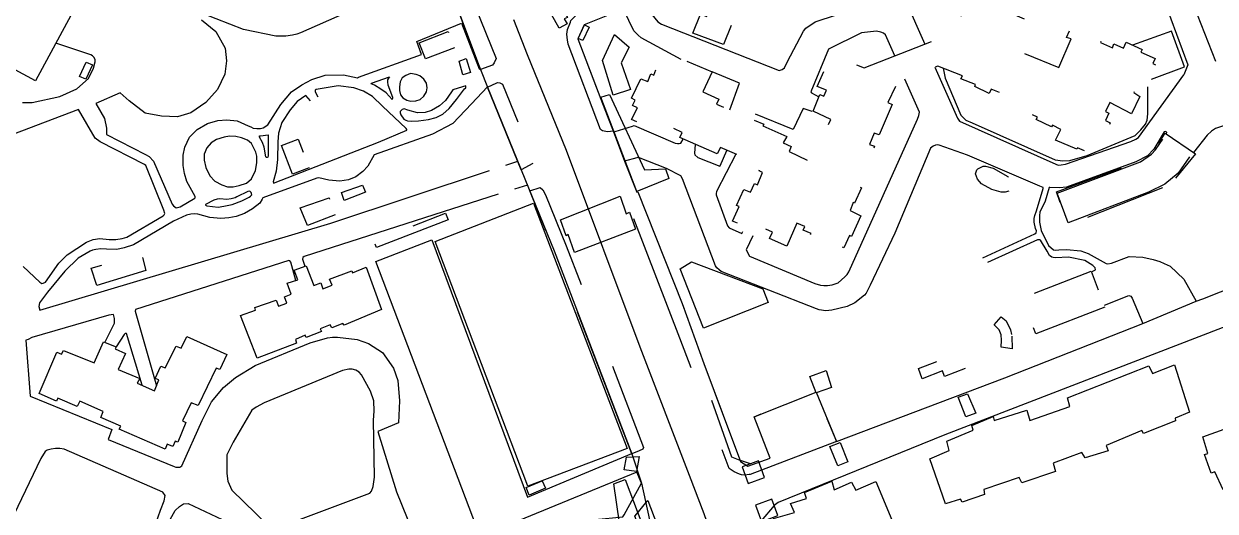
# Model space of a CAD drawing. Header units: millimetres. Extents: x 198785 to 203305, y 542885 to 545889.
# Drawn here: x 201809.7 to 202082.1, y 544635.4 to 544746.8 of the extents above; entities that cross this region are included whole.
import ezdxf

# ---------------------------------------------------------------- set-up
doc = ezdxf.new("R2010")
doc.units = ezdxf.units.MM
for name, pattern in [('FENCE_25K', [54.3, 28.7, -9.2, -16.4]), ('HIDDEN_BULD_25K', [28.8, 18.4, -10.4]), ('HIDDEN_IN_25K', [56.5, 36.5, -20])]:
    doc.linetypes.add(name, pattern=pattern)
for name, color, linetype in [('A0013114', 253, 'Continuous'), ('A0013118', 253, 'Continuous'), ('A0023214', 253, 'Continuous'), ('A0033324', 253, 'Continuous'), ('A0043325', 253, 'Continuous'), ('B0014111', 253, 'Continuous'), ('B0014114', 253, 'Continuous'), ('B0014115', 253, 'Continuous'), ('B0014116', 253, 'Continuous'), ('B0014118', 253, 'Continuous'), ('B0024120', 253, 'Continuous'), ('B0024127', 253, 'Continuous'), ('C0076117', 253, 'Continuous'), ('F0047224', 253, 'Continuous')]:
    doc.layers.add(name, color=color, linetype=linetype)

msp = doc.modelspace()

# ---------------------------------------------------------------- linework, layer by layer
at = {"layer": 'A0013114'}
for points in [[(201879.16, 544818.74), (201885.2, 544803.43), (201886.67, 544800.61), (201893.12, 544791.14), (201895.46, 544786.08), (201909.43, 544748.7), (201913.77, 544737.1), (201914.09, 544736.3), (201915.71, 544732.32), (201930.91, 544694.92), (201948.66, 544648.53), (201950.88, 544641.76), (201954.59, 544625.06), (201955.4, 544621.46), (201963.8, 544598.67), (201964.71, 544596.65)], [(202087.39, 544740.14), (202066.44, 544792.74), (202063.18, 544794.06), (202056.62, 544791.8), (202056.37, 544791.66), (202051.14, 544789.99), (202007.77, 544773.2), (202004.11, 544771.79), (201998.59, 544770.09), (201996.57, 544769.3), (201951.46, 544751.67), (201946.89, 544749.92), (201945.44, 544749.58), (201937.77, 544746.54), (201936.33, 544743.35), (201941.62, 544729.58), (201944.51, 544722.1), (201947, 544715.39), (201949.79, 544708.34), (201950.09, 544708.39), (201960.22, 544682.88), (201965.13, 544669.12), (201973.51, 544646.72), (201975.21, 544645.67)]]:
    msp.add_lwpolyline(points, dxfattribs=at)
at = {"layer": 'A0013118'}
for points in [[(201951.46, 544751.67), (201951.61, 544751.07), (201953.95, 544748.06), (201954.63, 544747.23), (201955.44, 544746.72), (201982.36, 544736.14), (201983.08, 544736.33), (201983.58, 544736.75), (201984.17, 544738.05), (201987.9, 544745.07), (201988.47, 544745.76), (201990.57, 544747.24), (202000.6, 544750.53), (202001.58, 544751.01), (202002.3, 544751.74), (202003.09, 544753.19), (202003.51, 544755.5), (202003.53, 544757.47), (202003.28, 544758.88), (201998.78, 544769.56), (201998.59, 544770.09)], [(202075.69, 544769.5), (202075.24, 544767.54), (202074.66, 544766.37), (202071.51, 544760.32), (202070.35, 544756.18), (202070.16, 544754.91), (202070.25, 544753.6), (202070.67, 544751.43), (202075.84, 544737.42), (202074.87, 544735.09)], [(202082.25, 544738.19), (202076.33, 544753.16), (202076.06, 544754.37), (202076.09, 544755.25), (202076.26, 544756.27), (202076.93, 544757.6), (202077.86, 544759.19), (202079.14, 544760.86)], [(201899.78, 544756.64), (201872.93, 544744.74), (201872.09, 544744.38), (201871.11, 544744.19), (201869.54, 544743.95), (201867.26, 544743.97), (201859.91, 544745.45), (201850.54, 544749.13)], [(201959.98, 544738.66), (201950.81, 544743.58), (201950.11, 544744.18), (201949.16, 544745.16), (201946.89, 544749.92)], [(202011.17, 544752.3), (202015.67, 544742.11)], [(201850.3, 544747.68), (201853.57, 544745.03), (201855.67, 544741.23), (201855.99, 544738.32), (201855.65, 544735.27), (201853.98, 544731.73), (201851.28, 544728.82), (201847.82, 544726.43), (201844.82, 544725.51), (201841.12, 544725.65), (201837.39, 544726.37), (201833.76, 544729.16), (201831.7, 544731.04), (201826.12, 544728.55), (201828.13, 544725.15), (201828.59, 544722.92), (201828.54, 544721.48), (201837.49, 544716.91), (201838.33, 544716.48), (201839.34, 544715.41), (201843.56, 544705.58), (201843.89, 544705.16), (201844.15, 544704.92), (201844.5, 544704.75), (201845.37, 544704.94), (201848.77, 544706.92), (201848.86, 544707.11), (201848.86, 544707.33), (201846.93, 544710.72), (201846.41, 544712.58), (201846.08, 544714.4), (201846.09, 544716.73), (201846.45, 544718.62), (201847.56, 544720.87), (201849.31, 544722.59), (201851.69, 544723.99), (201854.01, 544724.7), (201856.1, 544724.8), (201858.44, 544724.59), (201860.94, 544723.47), (201861.56, 544723.2), (201862.09, 544722.95), (201862.91, 544722.84), (201863.49, 544722.84), (201863.8, 544722.89), (201864.38, 544723.03), (201865.46, 544723.69), (201868.42, 544728.37), (201870.87, 544731.21), (201873.25, 544732.86), (201875.53, 544734.09), (201878.59, 544735.03), (201882.73, 544735.09), (201885.99, 544734.47), (201886.19, 544734.59), (201900.59, 544739.8), (201899.55, 544742.76), (201909.72, 544746.96), (201913.8, 544736.48), (201914.09, 544736.31)], [(202008.79, 544739.43), (202006.67, 544744.26), (202006.23, 544744.65), (202005.59, 544744.9), (202004.6, 544745.1), (202001.23, 544744.75), (201993.69, 544741), (201989.58, 544731.22), (201989.8, 544731.04), (201991.46, 544730.07)], [(201809.38, 544728.79), (201811.53, 544728.8), (201817.93, 544730.16), (201821.75, 544731.92), (201824.43, 544734.27), (201825.62, 544736.61), (201825.95, 544738.09), (201826, 544738.51), (201825.74, 544739.1), (201825.35, 544739.43), (201824.96, 544739.69), (201816.98, 544742.37)], [(201910.03, 544735.1), (201909.18, 544738.28), (201910.84, 544738.88), (201911.77, 544735.62), (201910.03, 544735.1)], [(202018, 544736.86), (202023.15, 544725.2), (202023.63, 544724.55), (202045.61, 544714.68), (202046.19, 544714.51), (202046.87, 544714.57), (202047.81, 544714.72), (202062.76, 544719.86), (202063.96, 544720.42), (202064.55, 544720.76), (202074.87, 544735.09)], [(201893.88, 544729.49), (201892.49, 544730.98), (201891.31, 544731.86), (201889.85, 544732.77), (201889.1, 544733.1), (201889.16, 544733.22), (201893.28, 544734.63), (201893.02, 544734.39), (201892.82, 544734), (201892.79, 544733.48), (201892.88, 544732.83), (201893.99, 544730.05), (201893.95, 544729.78), (201893.88, 544729.49)], [(201898.05, 544735.4), (201896.98, 544735), (201896.17, 544734.42), (201895.73, 544733.5), (201895.53, 544732.39), (201895.56, 544731.56), (201895.79, 544730.57), (201896.34, 544729.88), (201897.26, 544729.35), (201898.14, 544729.1), (201899.33, 544729.16), (201900.27, 544729.45), (201901.16, 544730.23), (201901.75, 544731.23), (201901.88, 544732.14), (201901.76, 544733.22), (201901.14, 544734.11), (201900.24, 544734.88), (201899.4, 544735.23), (201898.05, 544735.4)], [(201971.06, 544727.14), (201973.29, 544733.25), (201967.04, 544735.82)], [(201976.37, 544698.3), (201974.84, 544695.14), (201975.56, 544693.7), (201990.49, 544687.42), (201991.86, 544687.07), (201992.6, 544686.98), (201993.44, 544687), (201994.47, 544687.15), (201995.84, 544687.55), (201997.38, 544688.94), (201997.93, 544689.51), (201998.27, 544690.12), (202014.02, 544724.99), (202014.34, 544725.8), (202014.45, 544726.56), (202011.11, 544734.16)], [(201915.67, 544732.41), (201912.06, 544728.48), (201907.75, 544724.03), (201903.13, 544721.55), (201889.74, 544716.84), (201888.3, 544714.27), (201887.19, 544712.99), (201885.57, 544711.82), (201883.86, 544711.09), (201881.93, 544710.83), (201879.38, 544711.01), (201877.08, 544711.58), (201876.69, 544711.48), (201864.32, 544707), (201864.12, 544706.7), (201863.66, 544705.78), (201861.97, 544704.47), (201860.08, 544703.39), (201858.24, 544702.77), (201856.5, 544702.4), (201854.71, 544702.29), (201852.21, 544702.54), (201849.45, 544703.29), (201848.71, 544703.36), (201847.83, 544703.3), (201846.83, 544703.08), (201843.9, 544701.65), (201834.71, 544696.26), (201832.58, 544695.57), (201830.94, 544695.2), (201828.6, 544695.24), (201827.24, 544695.33), (201826.1, 544695.2), (201825.35, 544695.01), (201824.86, 544694.85), (201822.06, 544693.22), (201819.04, 544690.24), (201815.05, 544685.46), (201813.22, 544683.02), (201813.11, 544682.15), (201813.34, 544681.31), (201879.87, 544701.18), (201916.16, 544713.23)], [(201890.79, 544719.71), (201897.22, 544722.46), (201897.23, 544722.65), (201897.12, 544722.88), (201891.71, 544727.97), (201889.42, 544730.18), (201887.35, 544731.35), (201885.08, 544732.11), (201881.53, 544732.62), (201876.47, 544731.74), (201876.3, 544731.58), (201876.28, 544731.26), (201876.85, 544730.1)], [(201910.76, 544732.62), (201908.96, 544732.08), (201907.76, 544731.67), (201907.44, 544731.21), (201906.11, 544729.27), (201904.72, 544728.01), (201902.84, 544726.94), (201901.45, 544726.52), (201899.69, 544726.42), (201897.48, 544727.05), (201896.61, 544727.32), (201896.2, 544727.21), (201895.99, 544727.08), (201895.73, 544726.75), (201895.72, 544726.42), (201895.83, 544725.97), (201896.55, 544725.02), (201897.04, 544724.74), (201897.36, 544724.59), (201898.4, 544724.53), (201899.89, 544724.59), (201902.19, 544724.9), (201903.94, 544725.39), (201905.49, 544726.15), (201906.89, 544727.4), (201908.56, 544729.47), (201910.45, 544731.9), (201910.72, 544732.18), (201910.76, 544732.62)], [(201875.2, 544729.21), (201874.14, 544730.39), (201872.19, 544728.99), (201870.54, 544727.15), (201868.64, 544724.21), (201867.91, 544721.78), (201867.74, 544719.83), (201867.7, 544715.77), (201867.37, 544713.09), (201866.7, 544710.69), (201866.76, 544710.34), (201890.79, 544719.71)], [(201809.48, 544691.34), (201813.29, 544687.75), (201813.75, 544687.46), (201814.1, 544687.47), (201814.61, 544687.77), (201817.65, 544692.1), (201819.54, 544693.97), (201821.79, 544695.44), (201824.01, 544696.87), (201825.49, 544697.49), (201827.04, 544697.72), (201829.15, 544697.47), (201830.71, 544697.45), (201832.12, 544697.69), (201833.25, 544698.01), (201841.51, 544702.87), (201841.77, 544703.09), (201841.87, 544703.41), (201841.68, 544704.19), (201837.58, 544714.43), (201837.24, 544714.6), (201827.15, 544719.77), (201825.97, 544720.68), (201822.13, 544727.2), (201801.44, 544719.34)], [(201989.9, 544726.75), (201987.88, 544727.43), (201985.6, 544722.61), (201976.95, 544726.1)], [(202092.62, 544724.96), (202090.32, 544725.53), (202082.15, 544722.84), (202081.22, 544722.22), (202080.24, 544721.33), (202077.09, 544717.4)], [(201944.51, 544722.1), (201944.86, 544722.13), (201948.82, 544723.41), (201949.22, 544723.53), (201958.57, 544719.48), (201959.09, 544719.39), (201959.53, 544719.4), (201959.89, 544719.53), (201960.42, 544720.45)], [(201856.72, 544721.07), (201855.44, 544720.89), (201853.72, 544720.36), (201852.48, 544719.57), (201851.54, 544718.47), (201850.9, 544716.97), (201850.86, 544715.58), (201851.24, 544713.94), (201852.22, 544712.03), (201853.36, 544710.79), (201854.97, 544710), (201856.22, 544709.53), (201857.55, 544709.54), (201858.88, 544709.79), (201860.61, 544710.35), (201861.74, 544711.37), (201862.63, 544713.23), (201862.9, 544714.98), (201862.96, 544716.54), (201862.72, 544717.45), (201861.75, 544719.45), (201860.79, 544720.18), (201859.41, 544720.75), (201858.17, 544721.05), (201856.72, 544721.07)], [(201865.28, 544716.23), (201865.12, 544716.26), (201865.01, 544716.39), (201864.63, 544718.6), (201864.24, 544719.66), (201863.54, 544720.85), (201863.51, 544721.06), (201863.55, 544721.14), (201863.74, 544721.19), (201865.56, 544721.44), (201865.56, 544716.6), (201865.44, 544716.33), (201865.28, 544716.23)], [(202070.93, 544721.59), (202070.98, 544722.05), (202070.6, 544722.14), (202070.44, 544722.1), (202068.01, 544718.12), (202066.63, 544716.61), (202063.91, 544715.24), (202048.11, 544709.42), (202046.48, 544709.26), (202044.27, 544709.36), (202044.08, 544709.38), (202043.2, 544706.24), (202042.01, 544703.75), (202041.87, 544702.96), (202041.91, 544701.45), (202042.28, 544699.54), (202043.94, 544696.08), (202045.08, 544695.11), (202045.57, 544695.03), (202046.35, 544695.1), (202048.1, 544695.18), (202051.37, 544694.89), (202052.99, 544694.3), (202057.15, 544692.02), (202057.53, 544691.9), (202058.33, 544692.04), (202062.42, 544693.59), (202065.51, 544693.43), (202067.86, 544692.94), (202069.4, 544692.48), (202070.4, 544692.02), (202071.78, 544691.42), (202074.92, 544688.42), (202077.7, 544683.41)], [(202028.98, 544693.32), (202040.87, 544698.79), (202041.13, 544699.02), (202041.18, 544699.47), (202040.97, 544700.02), (202040.67, 544701.46), (202040.71, 544702.28), (202040.86, 544702.95), (202041.19, 544704.04), (202042.73, 544709.13), (202042.72, 544709.39), (202041.99, 544709.66), (202025.45, 544716.74), (202018.98, 544719.02), (202018.51, 544719.09), (202018.13, 544719.07), (202017.55, 544718.83), (202016.99, 544718.33), (202008.81, 544698.93), (202003.17, 544687.03), (202002.23, 544685.23), (202001.86, 544684.77), (201999.69, 544682.99), (201997.89, 544682.17), (201994.41, 544681.3), (201993.01, 544681.2), (201991.53, 544681.42), (201990.91, 544681.63), (201969.13, 544690.17), (201968.63, 544690.58), (201968.1, 544691.02), (201967.79, 544691.44), (201960.28, 544711.34), (201959.85, 544712.04), (201956.58, 544713.74), (201950.22, 544716.23), (201949.81, 544716.12), (201947, 544715.39)], [(201963.2, 544719.22), (201962.99, 544717.21), (201963.1, 544716.86), (201963.74, 544716.2), (201968.78, 544714.24), (201968.88, 544714.3), (201970.44, 544717.86)], [(201919.87, 544714.46), (201922.59, 544715.37)], [(201972.49, 544716.97), (201968.04, 544708.45), (201967.93, 544707.98), (201967.95, 544707.7), (201970.53, 544700.62), (201970.94, 544700.13), (201973.83, 544698.85), (201974.04, 544699.31)], [(201924.8, 544709.94), (201921.87, 544709.01)], [(201861.21, 544708.53), (201860.89, 544708.48), (201858.36, 544707.21), (201857.95, 544706.99), (201857.07, 544706.76), (201856.1, 544706.65), (201854.44, 544706.77), (201853.89, 544706.68), (201853.12, 544706.49), (201851.17, 544705.46), (201851.18, 544705.31), (201851.49, 544705.15), (201854.06, 544704.9), (201855.42, 544705.07), (201857.3, 544705.47), (201859.51, 544706.29), (201861.16, 544707.13), (201861.52, 544707.42), (201861.83, 544707.67), (201861.61, 544708.26), (201861.42, 544708.44), (201861.21, 544708.53)], [(201918.14, 544707.82), (201873.75, 544693.63), (201873.42, 544693.39), (201873.4, 544693), (201873.93, 544691.36)], [(201911.11, 544631.93), (201914.83, 544624.38), (201916.16, 544623.17), (201918.95, 544622.12), (201921.67, 544621.69), (201924.62, 544622.02), (201927.23, 544623.05), (201930.79, 544625.43), (201932.4, 544628.51), (201933.08, 544629.65), (201934.02, 544630.64), (201939.1, 544633.29), (201940.29, 544633.47), (201946.64, 544634.12), (201946.91, 544634.59), (201950.88, 544641.76), (201949.82, 544644.33), (201913.97, 544629.61), (201890.12, 544692.43), (201902.92, 544697.38), (201924.81, 544638.6), (201948.66, 544648.54), (201948.67, 544648.55)], [(202053.78, 544690.06), (202054.74, 544690.54), (202054.61, 544690.99), (202054.1, 544691.57), (202052.27, 544692.65), (202048.5, 544693.47), (202045.55, 544693.26), (202045.04, 544693.37), (202044.71, 544693.48), (202044.21, 544693.81), (202043.62, 544694.82), (202042.11, 544697.32), (202041.94, 544697.42), (202041.42, 544697.38), (202030.01, 544692.21)], [(201871.87, 544688.14), (201870.72, 544692.3), (201870.48, 544692.63), (201870.26, 544692.72), (201835.17, 544681.45), (201835.1, 544681.13), (201839.97, 544664.01)], [(201975.21, 544645.67), (201980.28, 544647.5), (201976.64, 544656.96), (201990.81, 544662.57), (201995.46, 544651.34), (202033.97, 544665.88), (202065.5, 544678.3), (202077.7, 544683.41), (202079.21, 544683.95), (202102.76, 544693.2), (202103.24, 544695.15)], [(202107.37, 544686.4), (202020.22, 544652.82), (201982.18, 544637.36), (201981.24, 544636.68), (201978.26, 544633.18), (201977.65, 544631.7)], [(202056.77, 544682.44), (202062.35, 544684.66), (202062.75, 544684.57), (202063.08, 544684.04), (202065.5, 544678.3)], [(201828.19, 544673.98), (201830.4, 544678.33), (201830.36, 544679.45), (201830.17, 544680.31), (201829.11, 544680.2), (201811.47, 544675.07), (201810.63, 544674.66), (201810.12, 544674.46), (201811.13, 544661.67), (201829.79, 544654.04), (201828.97, 544651.79), (201844, 544645.57), (201844.45, 544645.45), (201845.34, 544645.43), (201845.77, 544645.74), (201850.41, 544656.08), (201852.56, 544660.37), (201855.33, 544663.66), (201858.06, 544665.93), (201862.56, 544668.68), (201875.17, 544673.89), (201879.07, 544674.99), (201880.24, 544675.14), (201881.36, 544675.16), (201885.86, 544674.62), (201888.45, 544673.74), (201891.64, 544671.65), (201894.2, 544668.11), (201895.19, 544665.24), (201895.55, 544660.64), (201895.35, 544655.55), (201890.59, 544653.64), (201894.86, 544639.78), (201898.59, 544630.6)], [(201836.74, 544664.16), (201833.17, 544676), (201832.86, 544676.02), (201832.59, 544675.79), (201830.81, 544672.96)], [(201884.73, 544667.87), (201883.94, 544667.85), (201882.53, 544667.58), (201864.6, 544660.12), (201862.81, 544659.17), (201861.78, 544658.5), (201857.56, 544651.19), (201856.06, 544648.3), (201856.04, 544643.97), (201856.34, 544642.26), (201857.22, 544640.22), (201865.43, 544632.2), (201867.46, 544632.03), (201869.24, 544632.17), (201888.8, 544639.5), (201889.15, 544639.97), (201889.53, 544641.06), (201889.82, 544643.18), (201889.58, 544656.21)], [(201889.58, 544656.21), (201889.73, 544658.26), (201889.69, 544660.63), (201888.94, 544662.82), (201886.88, 544666.58), (201886.36, 544667.15), (201885.61, 544667.64), (201884.73, 544667.87)], [(201839.86, 544632.6), (201840.91, 544635.6), (201841.76, 544637.79), (201841.98, 544639), (201841.43, 544639.77), (201818.9, 544649.59), (201817.87, 544649.72), (201816.93, 544649.68), (201815.89, 544649.55), (201814.97, 544649.3), (201814.54, 544649.03), (201813.56, 544647.41), (201803.78, 544627.22)], [(201841.33, 544621.26), (201842.45, 544623.75), (201842.24, 544625.49), (201841.99, 544627.95), (201842.21, 544630.35), (201842.76, 544632.83), (201844.27, 544635.56), (201845.22, 544636.49), (201846.14, 544637.1), (201847.25, 544637.18), (201857.59, 544632.28), (201858.09, 544631.4), (201858.36, 544630.08), (201858.28, 544628.8), (201857.4, 544626.33), (201852.42, 544616.34)]]:
    msp.add_lwpolyline(points, dxfattribs=at)
at = {"layer": 'A0023214'}
msp.add_lwpolyline([(202012.69, 544504.39), (201997.55, 544547.07), (201985.44, 544581.44), (201984.82, 544583.09), (201981.78, 544591.15), (201978.19, 544600.67), (201971.77, 544617.71), (201969.81, 544622.8), (201967.5, 544628.78), (201965.85, 544633.06), (201965.19, 544634.77), (201961.84, 544643.52), (201950.62, 544672.85), (201933.77, 544717.79), (201924.85, 544739.71), (201921.68, 544747.69)], dxfattribs=at)
at = {"layer": 'A0033324', "linetype": 'HIDDEN_IN_25K', "flags": 128}
for points in [[(201916.82, 544737.32), (201914.09, 544736.3), (201913.77, 544737.1), (201909.43, 544748.7), (201895.46, 544786.08), (201893.12, 544791.14), (201886.67, 544800.61), (201885.2, 544803.43), (201879.16, 544818.74), (201882.96, 544817.57), (201883.43, 544817.42), (201884.34, 544816.78), (201884.83, 544816.21), (201885.65, 544813.7), (201888.7, 544804.22), (201889.38, 544802.13), (201890.1, 544800.83), (201891.04, 544800.2), (201895.51, 544795.73), (201896.47, 544793.89), (201902.05, 544779.16), (201912.92, 544750.49), (201917.66, 544738.85), (201917.19, 544737.83), (201916.82, 544737.32)], [(201944.47, 544722.21), (201943.09, 544722.07), (201942, 544722.32), (201941.53, 544722.63), (201934.15, 544742.11), (201934.07, 544742.63), (201934, 544743.03), (201933.84, 544744.44), (201933.99, 544745.51), (201934.63, 544747.18), (201934.76, 544747.53), (201935.99, 544748.72), (201938.51, 544749.81), (201957.1, 544756.91), (201994.15, 544771.2), (201994.69, 544771.44), (201995.08, 544771.41), (201996.57, 544769.3), (201951.46, 544751.67), (201946.89, 544749.92), (201945.44, 544749.58), (201937.77, 544746.54), (201936.33, 544743.35), (201941.62, 544729.58), (201944.47, 544722.21)], [(201926.08, 544714.84), (201923.39, 544713.41), (201915.71, 544732.32), (201917.83, 544733.26), (201918.05, 544733.36), (201918.5, 544733.32), (201919.14, 544733), (201922.64, 544724.25), (201926.18, 544715.43), (201926.08, 544714.84)], [(201947.05, 544715.25), (201949.79, 544708.34), (201950.09, 544708.39), (201960.22, 544682.88), (201965.13, 544669.12), (201973.51, 544646.72), (201975.21, 544645.67), (201980.28, 544647.5), (201976.64, 544656.96), (201990.81, 544662.57), (201995.46, 544651.34), (201975.73, 544643.81), (201975.54, 544643.78), (201974.53, 544643.62), (201973.73, 544643.71), (201973.34, 544643.85), (201972.05, 544644.39), (201970.97, 544645.15), (201959.64, 544674.97), (201945.6, 544711.55), (201945.57, 544712.09), (201945.81, 544713.34), (201946.02, 544713.87), (201947.05, 544715.25)], [(201950.39, 544649.16), (201948.66, 544648.53), (201930.91, 544694.92), (201925.33, 544708.63), (201927.7, 544709.37), (201928.35, 544708.84), (201928.94, 544707.72), (201933.7, 544696.02), (201940, 544679.55), (201951.33, 544649.95), (201951.19, 544649.55), (201950.39, 544649.16)]]:
    msp.add_lwpolyline(points, dxfattribs=at)
at = {"layer": 'A0043325'}
for points in [[(201933.9, 544746.81), (201932.09, 544745.79), (201928.24, 544752.61), (201930.73, 544753.95), (201934.01, 544748.26), (201933.21, 544747.91), (201933.9, 544746.81)], [(201946.01, 544707.36), (201947.36, 544703.32), (201948.12, 544703.72), (201949.56, 544699.82), (201935.59, 544694.54), (201934.16, 544698.6), (201933.68, 544698.35), (201932.35, 544701.98), (201946.01, 544707.36)], [(202027.33, 544657.8), (202025.04, 544656.93), (202023.28, 544661.47), (202025.4, 544662.18), (202027.33, 544657.8)], [(201998.08, 544646.67), (201995.75, 544645.75), (201993.98, 544650.21), (201996.34, 544651.11), (201998.08, 544646.67)], [(201950.33, 544647.88), (201949.74, 544644.48), (201946.92, 544644.82), (201947.43, 544647.71), (201950.33, 544647.88)], [(201952.31, 544637.86), (201957.28, 544624.81), (201957, 544624.84), (201954.11, 544625.08), (201952.79, 544625.2), (201949.38, 544634.26), (201950.19, 544635.26), (201952.17, 544637.68), (201952.31, 544637.86)]]:
    msp.add_lwpolyline(points, dxfattribs=at)
at = {"layer": 'B0014111'}
for points in [[(201947.61, 544649.75), (201924.88, 544641.09), (201903.69, 544697.01), (201926.23, 544705.8), (201947.61, 544649.75)], [(201979.88, 544683.08), (201965.1, 544677.24), (201959.76, 544690.76), (201962.34, 544692.38), (201978.65, 544686.24), (201979.88, 544683.08)]]:
    msp.add_lwpolyline(points, dxfattribs=at)
at = {"layer": 'B0014114', "linetype": 'HIDDEN_BULD_25K', "flags": 128}
msp.add_lwpolyline([(202057.66, 544780.06), (202062.17, 544778.24), (202062.47, 544778.97), (202066.84, 544777.09), (202066.49, 544776.48), (202067.93, 544775.87), (202067.24, 544774.7), (202068.51, 544774.07), (202065.47, 544767.23), (202064.17, 544767.82), (202060.25, 544758.98), (202061.31, 544758.62), (202059.72, 544754.91), (202058.43, 544755.48), (202057.15, 544752.77), (202059.74, 544751.6), (202057.46, 544746.57), (202056.87, 544746.85), (202056.05, 544745.16), (202056.84, 544744.73), (202055.85, 544742.5), (202058.58, 544741.28), (202058.93, 544742.17), (202061.1, 544741.19), (202061.72, 544742.6), (202065.37, 544740.9), (202065.06, 544740.27), (202068.37, 544738.87), (202067.81, 544737.69), (202068.89, 544737.18), (202066.7, 544732.36), (202064.72, 544733.28), (202063.45, 544731.06), (202064.87, 544730.17), (202062.96, 544726.24), (202057.98, 544728.81), (202057, 544726.71), (202057.76, 544726.34), (202056.99, 544724.71), (202058.07, 544724.16), (202055.24, 544717.96), (202053.95, 544718.42), (202053.44, 544717.24), (202050.61, 544718.46), (202050.45, 544718.16), (202045.52, 544720.2), (202046.75, 544722.63), (202044.86, 544723.62), (202044.67, 544723.25), (202041.15, 544724.93), (202041.41, 544725.48), (202040, 544726.15), (202040.23, 544726.72), (202033.22, 544729.94), (202033.56, 544730.73), (202030.81, 544731.83), (202030.41, 544730.88), (202027.08, 544732.43), (202027.24, 544732.9), (202023.94, 544734.19), (202024.32, 544734.92), (202018.66, 544737.12), (202009.44, 544733.51), (202007.22, 544728.77), (202008.2, 544728.31), (202005.27, 544721.37), (202004.1, 544721.78), (202003.03, 544719.19), (202004.17, 544718.78), (202000.73, 544711.36), (202001.14, 544711.15), (202000.39, 544709.67), (202001.22, 544709.33), (201999.59, 544705.81), (201999.31, 544705.91), (201998.6, 544704.11), (202001.08, 544702.88), (201998.94, 544698.16), (201998.45, 544698.37), (201997.19, 544695.55), (201995.92, 544696.19), (201995.27, 544694.89), (201989.07, 544697.62), (201989.66, 544698.89), (201987.86, 544699.61), (201988.22, 544700.44), (201986.43, 544701.18), (201984.14, 544695.95), (201980.15, 544697.68), (201980.81, 544699.17), (201978.26, 544700.25), (201977.2, 544697.93), (201972.39, 544700.03), (201973.01, 544701.19), (201971.69, 544701.68), (201973.25, 544705.01), (201972.65, 544705.29), (201974.27, 544708.95), (201975.83, 544708.28), (201976.7, 544710.27), (201977.44, 544709.98), (201978.56, 544712.79), (201977.77, 544713.16), (201978.1, 544713.77), (201976.67, 544714.39), (201976.05, 544713.12), (201971.82, 544714.88), (201972.85, 544716.82), (201968.92, 544718.52), (201968.17, 544717.04), (201959.67, 544720.77), (201960.2, 544721.92), (201957.38, 544723.24), (201956.83, 544722.08), (201953.64, 544723.57), (201953.3, 544722.81), (201948.64, 544724.9), (201949.96, 544727.6), (201948.81, 544728.14), (201949.45, 544729.36), (201948.62, 544729.8), (201950.75, 544734.21), (201952.32, 544733.59), (201953, 544735.31), (201953.7, 544735.03), (201954.98, 544738.33), (201959.21, 544736.54), (201960.17, 544738.71), (201967.05, 544735.84), (201964.89, 544731.25), (201968.54, 544729.59), (201968.02, 544728.45), (201971.14, 544727.1), (201971.78, 544728.4), (201976.97, 544726.14), (201976.38, 544724.86), (201978.9, 544723.85), (201978.64, 544723.44), (201984.15, 544720.99), (201983.32, 544719.58), (201985.12, 544718.77), (201984.64, 544717.6), (201989.55, 544715.21), (201994.2, 544724.93), (201990.17, 544726.78), (201991.67, 544730.62), (201992.62, 544730.26), (201993.22, 544731.65), (201991.06, 544732.46), (201994.24, 544739.66), (202001.81, 544736.71), (202020.47, 544743.97), (202021.81, 544747.29), (202023.32, 544746.87), (202025.57, 544752.15), (202031.81, 544749.54), (202032.38, 544750.48), (202038.92, 544747.73), (202036.11, 544740.93), (202046.33, 544736.77), (202049.11, 544743.32), (202048.07, 544743.66), (202049.33, 544746.55), (202047.27, 544747.28), (202047.73, 544748.32), (202046.5, 544748.77), (202047.45, 544751.23), (202047.05, 544751.37), (202051.51, 544761.91), (202050.81, 544762.27), (202055.69, 544773.37), (202054.91, 544773.69), (202057.66, 544780.06)], dxfattribs=at)
at = {"layer": 'B0014115'}
for points in [[(201824.67, 544779.06), (201834.04, 544774), (201812.33, 544733.76), (201788.02, 544746.88), (201792.46, 544755.12), (201797.74, 544752.27), (201799.54, 544755.61), (201809.19, 544750.4), (201815.15, 544761.44), (201814.67, 544761.69), (201816.51, 544765.1), (201813.51, 544766.72), (201814.31, 544768.21), (201811.16, 544769.91), (201814.19, 544775.52), (201819.97, 544772.41), (201821.4, 544775.06), (201822.26, 544774.59), (201824.67, 544779.06)], [(201874.2, 544691.45), (201875.99, 544686.99), (201877.56, 544687.6), (201878.05, 544686.21), (201880.16, 544687.01), (201879.55, 544688.44), (201884.65, 544690.29), (201884.83, 544689.87), (201887.95, 544691.16), (201891.47, 544681.48), (201882.88, 544677.91), (201882.63, 544678.32), (201880.06, 544677.33), (201879.7, 544677.98), (201877.45, 544677.07), (201877.69, 544676.46), (201874.23, 544675.1), (201874.01, 544675.65), (201871.77, 544674.65), (201872, 544673.8), (201863.02, 544670.37), (201859.2, 544680.08), (201862.63, 544681.36), (201862.49, 544681.93), (201867.39, 544683.62), (201867.9, 544682.24), (201869.77, 544682.94), (201869.23, 544684.35), (201870.81, 544684.97), (201869.91, 544687.47), (201872.32, 544688.3), (201871.5, 544690.5), (201874.2, 544691.45)], [(201846.9, 544675.32), (201856.11, 544671.22), (201854.48, 544667.77), (201853.62, 544668.07), (201849.49, 544659.53), (201847.96, 544660.14), (201845.96, 544656.02), (201846.71, 544655.63), (201844.84, 544651.14), (201844.28, 544651.4), (201843.71, 544650.21), (201842.45, 544650.73), (201841.98, 544649.53), (201831.45, 544654.11), (201831.87, 544654.79), (201827.23, 544656.82), (201827.83, 544658.2), (201822.47, 544660.56), (201821.83, 544659.32), (201817.45, 544661.23), (201817.1, 544660.55), (201813.18, 544662.29), (201817.24, 544671.7), (201818.3, 544671.29), (201818.71, 544672.12), (201825.75, 544669.31), (201827.91, 544674.08), (201830.81, 544672.96), (201830.57, 544672.51), (201832.89, 544671.45), (201831.26, 544667.79), (201836.15, 544665.71), (201835.6, 544664.67), (201839.54, 544662.9), (201840.51, 544665.41), (201839.69, 544665.72), (201840.98, 544668.55), (201842, 544668.15), (201844.47, 544673.14), (201845.63, 544672.67), (201846.9, 544675.32)], [(202072.8, 544668.84), (202076.19, 544658.01), (202072.94, 544656.63), (202073.01, 544656.01), (202065.71, 544653.15), (202065.3, 544653.83), (202057.17, 544650.4), (202057.6, 544649.2), (202052.33, 544647.59), (202051.59, 544648.78), (202045, 544646.4), (202045.54, 544644.46), (202037.89, 544641.9), (202037.28, 544643.09), (202029.16, 544640.37), (202029.31, 544639.18), (202024.2, 544637.47), (202023.83, 544638.15), (202020.41, 544637.04), (202016.81, 544647.32), (202021.25, 544649.28), (202020.71, 544651.42), (202026.72, 544653.88), (202026.42, 544654.98), (202031.28, 544657.03), (202031.53, 544656.11), (202039.02, 544658.49), (202039.7, 544656.13), (202048.8, 544659.33), (202048.28, 544661.28), (202066.87, 544668.64), (202067.71, 544666.85), (202072.8, 544668.84)], [(202083.88, 544640.28), (202082.01, 544644.42), (202081.17, 544644.08), (202079.65, 544648.32), (202080.41, 544648.58), (202079.26, 544652.36), (202090.91, 544656.61)], [(201994.39, 544642.22), (201994.96, 544640.27), (201998.94, 544642.02), (201999.94, 544640.16), (202004.45, 544642.19), (202008.49, 544632.49), (201985.03, 544624.43), (201981.11, 544633.7), (201985.87, 544635.08), (201984.95, 544637.13), (201988.61, 544638.31), (201988.15, 544639.65), (201994.39, 544642.22)]]:
    msp.add_lwpolyline(points, dxfattribs=at)
at = {"layer": 'B0014116', "linetype": 'HIDDEN_BULD_25K', "flags": 128}
for points in [[(201971.36, 544746.43), (201969.61, 544742.06), (201962.65, 544744.65), (201964.39, 544749.02), (201971.36, 544746.43)], [(201908.1, 544741.28), (201901.48, 544738.74), (201900.05, 544742.45), (201906.68, 544744.99), (201908.1, 544741.28)], [(201874.91, 544713.89), (201871.1, 544712.42), (201868.56, 544718.98), (201872.37, 544720.45), (201874.91, 544713.89)], [(202070.02, 544709.28), (202048.35, 544700.75), (202045.79, 544708.37), (202063.92, 544715.11), (202066.69, 544716.42), (202068.12, 544717.92), (202070.65, 544721.78), (202077.56, 544717.09), (202072.23, 544710.56), (202071.15, 544709.88), (202070.02, 544709.28)], [(202034.88, 544708.52), (202034.08, 544708.3), (202033.12, 544708.3), (202031.01, 544708.9), (202028.64, 544710.18), (202027.73, 544711.25), (202027.26, 544712.52), (202027.6, 544713.43), (202027.81, 544713.67), (202029.04, 544714.21), (202029.52, 544714.21), (202031.27, 544713.82), (202034.64, 544711.88), (202035.08, 544711.46), (202035.7, 544710.14), (202035.69, 544709.43), (202035.48, 544708.98), (202034.88, 544708.52)], [(201887.78, 544708.29), (201882.9, 544706.41), (201882.32, 544708.21), (201887.1, 544709.92), (201887.78, 544708.29)], [(201880.88, 544703.11), (201874.52, 544700.7), (201872.88, 544704.71), (201879.5, 544706.97), (201880.88, 544703.11)], [(201906.68, 544702), (201890.3, 544695.63), (201889.7, 544697.05), (201906.07, 544703.47), (201906.68, 544702)], [(201837.59, 544690.42), (201826.37, 544686.97), (201825.09, 544690.92), (201836.58, 544694.25), (201837.59, 544690.42)], [(202056.85, 544682.01), (202041.07, 544675.91), (202037.89, 544684.12), (202053.68, 544690.22), (202056.85, 544682.01)], [(202035.61, 544675.41), (202035.62, 544672.47), (202033.12, 544672.85), (202033.24, 544674.51), (202033.14, 544675.7), (202032.66, 544676.84), (202031.57, 544678.01), (202033.11, 544679.82), (202034.26, 544678.86), (202035.24, 544676.86), (202035.61, 544675.41)], [(202024.94, 544668.01), (202020.21, 544666.17), (202019.7, 544667.46), (202015.08, 544665.66), (202014.23, 544668), (202023.5, 544671.62), (202024.94, 544668.01)], [(201994.34, 544663.69), (201990.86, 544662.45), (201989.39, 544666.19), (201993.11, 544667.54), (201994.34, 544663.69)]]:
    msp.add_lwpolyline(points, dxfattribs=at)
at = {"layer": 'B0014118', "linetype": 'HIDDEN_BULD_25K', "flags": 128}
msp.add_lwpolyline([(201928.92, 544640.65), (201925.2, 544639.05), (201924.54, 544640.77), (201928.16, 544642.3), (201928.92, 544640.65)], dxfattribs=at)
at = {"layer": 'B0024120', "linetype": 'FENCE_25K', "flags": 128}
msp.add_lwpolyline([(201975.8, 544646.18), (201973.04, 544647.11), (201971.53, 544647.73), (201966.94, 544660.72)], dxfattribs=at)
at = {"layer": 'B0024127'}
for points in [[(201973.92, 544645.5), (201975.29, 544641.74), (201979.05, 544643.11), (201977.68, 544646.87), (201975.8, 544646.18), (201973.92, 544645.5)], [(201976.96, 544636.76), (201978.33, 544633), (201980.45, 544633.78), (201982.09, 544634.37), (201980.72, 544638.13), (201976.96, 544636.76)]]:
    msp.add_lwpolyline(points, dxfattribs=at)
at = {"layer": 'C0076117'}
for points in [[(201937.46, 544742.93), (201936.44, 544743.4), (201937.88, 544746.52), (201938.9, 544746.05), (201937.46, 544742.93)], [(201944.4, 544730.45), (201941.95, 544738.43), (201944.74, 544744.36), (201948.1, 544741.45), (201946.21, 544737.84), (201948.39, 544731.8), (201944.4, 544730.45)], [(201823.84, 544734.1), (201822.37, 544734.77), (201823.95, 544738.03), (201825.35, 544737.44), (201823.84, 544734.1)], [(201951.58, 544713.39), (201956.39, 544713.66), (201957.17, 544711.4), (201949.8, 544708.48), (201941.62, 544729.99), (201943.56, 544730.66), (201951.58, 544713.39)], [(201959.06, 544611.26), (201948.58, 544613.83), (201944.53, 544641.62), (201947.14, 544642.63), (201959.06, 544611.26)]]:
    msp.add_lwpolyline(points, dxfattribs=at)
at = {"layer": 'F0047224'}
for points in [[(202067.5, 544734.12), (202075.06, 544736.96), (202072.12, 544745.08), (202063.18, 544741.92)], [(202019.86, 544736.65), (202020.32, 544734.35), (202023.89, 544725.88), (202025.08, 544724.78), (202026.47, 544724.12), (202045.51, 544715.72), (202047.24, 544715.45), (202048.82, 544715.55), (202052.81, 544716.72), (202063.75, 544721.25), (202065.09, 544722.58), (202066.15, 544723.84), (202066.54, 544724.73), (202066.68, 544726.24), (202066.7, 544730.17), (202066.7, 544732.36)], [(202076.17, 544716.38), (202073.58, 544712.66), (202070.52, 544710.1), (202066.86, 544708.32), (202048.46, 544701.28), (202045.97, 544708.11), (202064.97, 544715.24), (202067.51, 544716.97), (202068.46, 544717.96), (202070.13, 544720.44)]]:
    msp.add_lwpolyline(points, dxfattribs=at)

doc.saveas('drawing.dxf')
